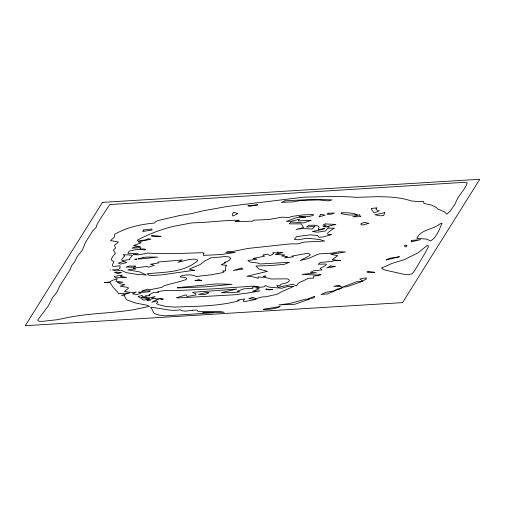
<?xml version="1.0" encoding="UTF-8"?>
<svg xmlns="http://www.w3.org/2000/svg" width="505" height="505" viewBox="0 0 505 505"><rect width="100%" height="100%" fill="white"/><g stroke="black" fill="none" stroke-linecap="round" stroke-linejoin="round"><path stroke-width="0.76" d="M102.408 202.467L102.856 202.36M272.328 289.618L269.354 289.838L265.876 289.157L272.328 289.618L266.04 289.195M110.191 269.941L110.62 270.03M146.936 300.096L147.681 300.45L150.029 300.21A1.565 0.335 -5.5 0 0 150.648 299.938L149.903 299.591L147.555 299.825A1.54 0.328 -5.5 0 0 146.936 300.096M230.28 258.352L229.731 259.905L227.098 261.489A13.534 2.885 -5.5 0 1 224.409 262.341L225.602 262.701L221.146 264.784L226.739 265.352L225.4 267.126L225.71 270.832L222.566 270.983L224.144 271.917L223.077 272.441A22.883 4.873 -5.5 0 1 220.704 273.053L210.806 274.834L196.098 276.513L194.255 275.553L190.928 274.947A8.389 1.786 -5.5 0 0 188.706 274.897L187.664 274.935A3.964 0.846 -5.5 0 0 186.446 274.947L182.33 275.553L180.051 276.601A3.573 0.764 -5.5 0 0 180.266 276.847L180.67 276.986C201.318 278.773 163.639 284.208 162.875 286.632A13.938 2.967 -5.5 0 0 161.922 287.351L149.928 289.775L147.612 289.037L141.615 291.278C159.214 289.466 145.951 293.392 138.566 292.035L140.889 293.127L137.044 294.535L132.531 293.904L136.331 291.997L132.859 292.572L124.52 291.587L128.592 288.014L127.02 287.244L120.146 286.24L124.842 284.725L120.632 283.861L117.362 282.396L123.062 282.207L115.961 281.272L117.173 278.646L111.693 280.66L110.115 281.935L104.402 282.566L110.084 282.623L113.467 287.743L117.918 292.427L118.315 293.746L129.539 293.02L121.377 295.324L124.861 295.299L124.489 296.164L126.496 299.705L134.892 302.88L146.519 305.134L149.512 306.339L133.56 309.723C112.142 313.252 90.243 313.15 68.869 317.329L57.343 319.709L42.975 321.294A4.583 0.978 -5.5 0 1 41.385 321.357C40.394 321.249 37.319 321.439 37.831 319.905L48.246 305.954L52.653 297.489L57.021 291.972L59.47 286.486L69.886 270.042L71.944 265.075L74.557 261.95L77.233 256.591L82.523 249.842L85.294 242.76L92.888 230.627L96.196 227.263L97.067 224.39L100.937 217.895L109.736 204.563L463.716 182.368L467.264 182.791C464.865 190.278 457.663 195.776 455.403 203.509L450.151 211.191L446.881 214.177L444.166 211.664L437.564 208.975A63.567 13.54 -5.5 0 0 435.752 207.094L431.39 205.055L423.872 203.382L423.695 201.47L415.375 201.407L410.944 200.845C400.219 197.215 388.806 196.805 377.595 196.679L357.142 197.329L338.464 196.338L303.442 197.202L227.433 206.438L203.161 210.806L190.991 213.71L179.092 215.61A8.32 1.774 -5.5 0 0 177.893 215.957L157.768 220.584L155.521 221.72L154.549 223.059C140.579 224.296 126.793 227.319 114.528 234.383L114.408 237.091L110.526 240.601L118.511 241.99L114.654 245.165L114.477 245.619L115.588 247.942L113.366 250.291L115.5 253.264L112.558 256.685L111.094 259.74L113.884 261.811L112.388 264.797L112.64 266.002L113.537 266.52L119.906 265.706L120.102 267.637L118.422 269.575L112.375 269.897L116.049 271.008L121.099 270.112L126.168 272.637L135.643 274.19L146.381 275.036L139.317 271.791L127.885 269.923L129.665 269.392L135.769 269.001L133.124 268.161L146.949 266.463L148.621 267.214L154.233 265.302L150.547 264.248L158.431 262.991L157.869 262.089L182.204 259.949L178.031 262.278L188.561 259.633A8.755 1.868 -5.5 0 1 190.789 259.368L193.497 259.16A4.463 0.953 -5.5 0 1 194.76 259.179L197.089 259.728L197.625 260.675C184.11 272.687 164.144 272.081 147.088 273.735L148.874 275.111A4.539 0.966 -5.5 0 0 150.54 275.307A12.915 2.752 -5.5 0 0 153.76 275.402L162.313 274.808L192.222 270.529A16.665 3.548 -5.5 0 1 194.816 270.358L189.609 269.323A13.275 2.828 -5.5 0 1 190.076 268.654L200.157 264.588L204.481 261.142L210.787 257.922L225.508 256.534L229.175 256.957L229.933 257.399L230.28 258.352M366.169 277.92L366.018 279.517L362.186 280.736L359.794 279.063L366.169 277.92M371.642 208.407L371.554 209.266L373.978 212.921L379.381 210.863L377.027 210.149L376.067 209.348A14.67 3.125 -5.5 0 1 376.44 208.281L376.932 207.883L371.642 208.407M273.3 253.365L272.713 254.52L269.733 255.606L267.764 254.166L262.796 254.937L264.551 256.193L253.037 258.472L257.039 259.273L247.898 260.485C251.054 263.761 256.376 261.615 259.993 264.001L289.649 262.272L284.081 264.368L269.695 265.617L255.928 265.983L259.014 269.02L267.461 271.337L246.958 276.229L252.752 276.797L258.301 278.331L258.03 276.967L265.327 277.384L270.882 278.975L286.537 278.867A11.066 2.355 -5.5 0 1 287.9 279.063L288.885 279.656A20.686 4.406 -5.5 0 1 289.327 280.736L288.084 282.112L285.344 283.248A10.435 2.222 -5.5 0 1 282.585 283.911L280.906 284.201L280.269 285.407L276.708 285.596L278.356 287.269L291.505 284.549L293.771 284.586L296.403 285.988L298.12 283.393L300.084 282.156A12.259 2.613 -5.5 0 1 301.788 281.544L308.492 278.28L313.618 278.129L313.536 276.267L320.959 274.72A14.853 3.163 -5.5 0 1 317.134 275.029L302.129 274.417L316.471 272.769L310.474 272.391L313.169 270.914L322.057 269.872L320.189 268.376L325.012 265.87L326.331 264.601A9.854 2.096 -5.5 0 0 325.971 264.027L318.283 264.222L320.416 262.404L331.962 261.457L334.083 260.58L340.705 260.706L332.17 259.684L337.706 255.7L330.75 254.23L345.508 252.014L339.158 251.761L331.64 253.194L320.315 253.807A8.288 1.767 -5.5 0 0 318.049 254.223L308.492 258.465L300.393 260.466L308.606 256.155L310.329 254.785L308.309 253.194L291.909 256.104L293.443 256.824L284.757 257.91L287.478 256.553L281.62 256.01L284.902 254.943L275.225 254.476L282.882 252.582L277.182 252.14L278.463 253.106L272.864 252.576L273.3 253.365M149.108 294.933L149.751 295.76L145.453 295.728L146.564 297.073L143.363 296.713A7.739 1.648 -5.5 0 1 142.075 295.892L142.233 295.551L138.042 296.498L143.906 300.248L149.411 298.512L141.129 297.622L150.269 297.811L155.048 296.536L151.046 299.074L155.464 298.297L155.875 299.074L161.385 298.285L154.984 300.5L151.752 302.369L156.683 300.955L157.743 302.129L156.563 303.423A31.929 6.805 -5.5 0 0 158.62 304.717L165.331 306.308A38.159 8.13 -5.5 0 0 173.297 306.971A11.653 2.481 -5.5 0 0 175.273 307.084C196.679 306.182 218.457 306.434 239.294 300.658L237.413 300.115L244.685 298.891L243.246 300.898L244.092 301.668L256.281 299.364L248.788 298.67L252.771 297.281L255.814 298.651L262.013 296.99A4.766 1.016 -5.5 0 1 263.578 296.839L265.706 296.814L277.018 294.264L282.232 291.435L293.859 286.36L287.547 286.518L281.815 288.241L269.096 287.143L265.283 285.439L264.538 286.733L255.745 287.856L259.28 288.765L252.683 291.227L259.993 290.867L249.022 292.849L234.655 294.775L178.852 297.906A14.411 3.068 -5.5 0 1 176.611 297.723L186.105 294.832L186.863 296.549L196.028 294.926L195.725 293.765L192.506 292.332L236.788 289.03L222.762 292.3A10.068 2.146 -5.5 0 0 221.626 292.755L231.441 292.647L239.963 291.896L237.186 291.29L243.808 288.828L252.872 288.38L252.576 287.036L259.059 286.676L253.573 286.114L213.23 288.854L175.936 290.64L164.561 290.609L157.629 291.53L158.614 292.376L153.495 292.439L149.108 294.933M381.799 267.972L382.765 269.146L385.41 270.15L406.121 274.796L411.872 273.981L414.201 271.355L424.825 253.523L428.24 247.033L428.171 245.657L427.678 245.108L417.818 252.961L404.278 259.652L392.076 263.402L381.799 267.972M237.325 213.445L236.978 214.038L233.001 216.007L232.174 214.915L233.367 212.207L237.325 213.445M314.331 296.435L314.11 297.843L308.347 298.783L314.331 296.435M406.91 245.777L405.951 246.995L404.297 246.055L405.225 244.919L406.91 245.777M134.848 259.336L136.823 259.134L134.848 259.336M124.621 255.902L121.755 259.343L122.002 260.523L129.753 259.608L129.88 258.232L132.348 255.473A6.451 1.376 -5.5 0 0 131.47 255.139L123.182 254.678L124.621 255.902M203.963 253.523L203.351 255.385L221.121 254.514L235.115 252.456L225.874 252.399L229.018 251.25L232.666 251.484L247.879 248.447L290.186 243.902L297.546 243.89L304.275 242.084L324.671 241.062L319.753 239.534L308.183 238.303A4.715 1.004 -5.5 0 0 306.693 238.322L298.139 239.774L294.308 239.37L296.631 236.605L310.594 234.819L317.531 235.507L319.122 237.318L323.421 236.877L331.425 234.617C322.158 235.298 332.063 229.497 334.386 228.153L328.477 228.178L327.221 228.847L325.649 230.873L317.759 232.174L312.349 231.568L323.459 229.049A6.66 1.42 -5.5 0 0 324.393 228.67L324.841 228.386L318.264 229.775L319.135 227.193L318.081 226A14.752 3.144 -5.5 0 0 317.209 225.666L314.318 225.18L308.77 225.293L306.453 227.08L315.126 226.24L312.027 229.049L302.975 228.519L296.195 229.403L303.537 227.553L301.308 223.873L289.169 223.841L290.956 221.948L303.631 222.926L311.25 220.313L298.247 220.912L299.452 219.151L291.486 221.247L286.341 221.36L296.504 217.63L305.721 217.541L298.909 216.405L308.763 216.475L313.258 215.446L313.447 214.562L302.766 214.915L293.115 216.26A13.856 2.954 -5.5 0 0 290.217 217.017L288.961 217.447L282.036 217.175L268.9 219.511A8.528 1.818 -5.5 0 1 266.558 219.606L253.422 220.224L252.626 221.152L235.033 221.72L239.282 220.237C224.334 220.167 209.569 222.446 194.64 222.768A12.77 2.721 -5.5 0 0 191.092 223.027L176.592 225.785A20.105 4.286 -5.5 0 0 173.038 226.429C160.716 229.51 148.754 234.118 137.612 240.026L137.568 240.639L138.313 241.043L146.526 239.705L148.085 238.701L150.976 239.168L138.193 241.813L141.242 242.81L133.566 245.474L140.321 246.636L134.797 246.888L131.887 248.182L141.021 247.646L139.904 248.725L145.686 249.281L144.973 249.975L140.081 249.344L136.262 249.508L129.217 251.13L127.822 253.384L138.307 253.706L133.143 254.558L138.338 254.861L148.015 253.049L158.791 253.636L177.242 253.535L202.328 252.696A5.044 1.073 -5.5 0 1 203.212 252.872L203.963 253.523M411.436 240.468L411.12 241.857L420.652 239.641L411.436 240.468M263.534 276.311L265.516 276.115L263.534 276.311M384.671 212.674L383.724 215.566L380.189 215.805L374.811 214.713L384.671 212.674M441.888 223.361C439.23 229.75 436.749 237.255 430.494 240.992L426.889 239.136L416.808 238.354C421.101 229.131 432.785 229.92 439.811 223.993A10.845 2.31 -5.5 0 1 441.888 223.361M102.458 202.379L25.25 325.706L402.542 302.621L479.75 179.294L102.458 202.379M334.922 290.4L339.303 289.283L342.617 287.509L336.829 289.283L334.922 290.4M143.736 229.945L142.662 231.492L152.043 230.065L151.872 229.049L143.736 229.945M320.738 214.391L319.027 216.853L325.069 215.18L320.738 214.391M177.709 287.654L177.463 288.002L206.848 286.745L232.035 284.302L216.879 283.892L177.709 287.654M160.906 299.099C162.743 300.279 165.337 298.051 160.906 299.099M361.447 223.481L361.094 223.778A8.427 1.793 -5.5 0 0 361.189 224.592L362.293 225.041L368.94 223.399L364.168 222.345L361.447 223.481M122.059 275.156L120.443 276.418L126.54 277.46L115.317 277.832L114.162 276.462L122.059 275.156M328.231 213.249L326.924 214.246L331.204 214.265L334.455 213.015L328.231 213.249M280.022 306.585C274.865 309.01 268.856 309.559 263.231 309.294L280.022 306.585M284.978 200.826L281.424 202.385L293.437 201.861L300.57 200.498L316.382 200.005A9.601 2.045 -5.5 0 1 318.453 199.93L328.042 200.933L332.176 199.892L314.148 199.317L284.978 200.826M330.409 265.971L326.893 267.877L335.572 266.526L330.409 265.971M135.731 266.179L133.673 267.252L126.029 267.113L129.425 265.965L135.731 266.179M325.214 223.942L322.941 225.097L326.363 225.754L323.105 226.682L329.197 227.054L327.511 226.347L335.983 224.441L325.214 223.942M208.836 292.742L205.011 294.529L198.604 294.415L206.002 292.565A2.632 0.562 -5.5 0 1 207.113 292.521L208.836 292.742M362.798 281.298L346.815 286.745L342.194 287.187L356.694 281.733L362.798 281.298M389.948 258.276L386.167 259.923L399.474 256.748L389.948 258.276M334.809 290.766L327.36 293.942L321.085 294.459L326.4 292.212L334.809 290.766M121.137 272.561L118.227 273.659L114.566 272.403L121.137 272.561M309.148 299.219L294.781 304.281L278.88 304.9L289.977 303.467L305.373 299.149L309.148 299.219M123.536 261.388L118.334 263.118L120.644 264.077L126.629 262.524L123.536 261.388M357.161 214.713C352.231 215.3 346.746 215.168 341.866 213.678A12.776 2.721 -5.5 0 1 341.121 213.066L341.058 212.889A15.844 3.377 -5.5 0 1 345.748 212.75L350.956 213.066L355.634 214.051A28.488 6.066 -5.5 0 1 357.161 214.713M241.384 268.086L233.348 270.478L242.962 269.058L241.384 268.086M359.326 214.871L352.837 216.79L360.848 216.651L359.326 214.871M143.231 257.556L137.966 258.857L138.578 258.895A10.801 2.304 -5.5 0 0 141.129 258.92L157.636 257.127L147.037 257.07A5.277 1.124 -5.5 0 0 144.531 257.323L143.231 257.556M338.697 285.281L333.824 286.348L341.449 286.48L338.697 285.281M198.856 279.795L194.949 280.496L201.792 280.559L198.856 279.795M257.708 204.847L249.502 206.299L247.854 205.743L257.708 204.847M192.74 310.234L185.853 311.074A4.109 0.877 -5.5 0 1 184.66 311.08L181.535 310.657L180.298 309.71C170.166 311.907 160.558 307.646 150.553 307.482L151.614 308.46L154.107 313.46L158.778 315.006L163.658 315.726A12.271 2.613 -5.5 0 0 165.697 315.808L213.104 312.791L202.72 312.456L224.226 312.317L220.534 311.528L197.966 311.358L197.48 310.278L195.972 310.089A4.008 0.852 -5.5 0 0 194.81 310.076L192.74 310.234M160.931 236.365L151.468 235.904L160.931 236.365M368.625 271.873L366.946 271.968L374.817 272.328L368.625 271.873"/></g></svg>
